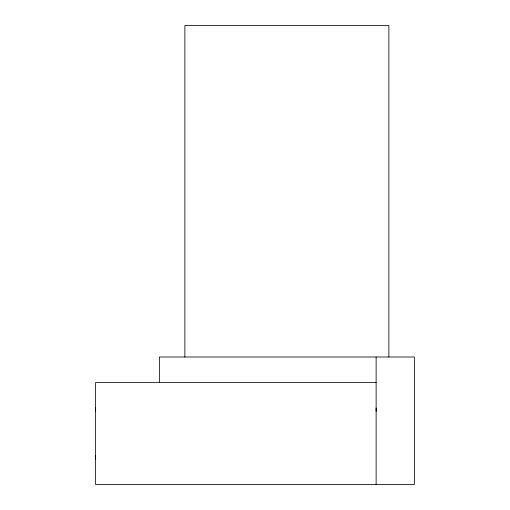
<?xml version="1.0" encoding="UTF-8"?>
<svg xmlns="http://www.w3.org/2000/svg" width="510" height="510" viewBox="0 0 510 510"><rect width="100%" height="100%" fill="white"/><g stroke="black" fill="none" stroke-linecap="round" stroke-linejoin="round"><path stroke-width="0.76" d="M376.125 484.5L376.125 357M376.125 382.5L95.625 382.5L95.625 484.5L414.375 484.5L414.375 357L159.375 357L159.375 382.5M388.875 357L388.875 25.5L184.875 25.5L184.875 357M376.125 408L376.125 411.417M95.625 408L95.625 411.417M95.625 455.583L95.625 459"/></g></svg>
